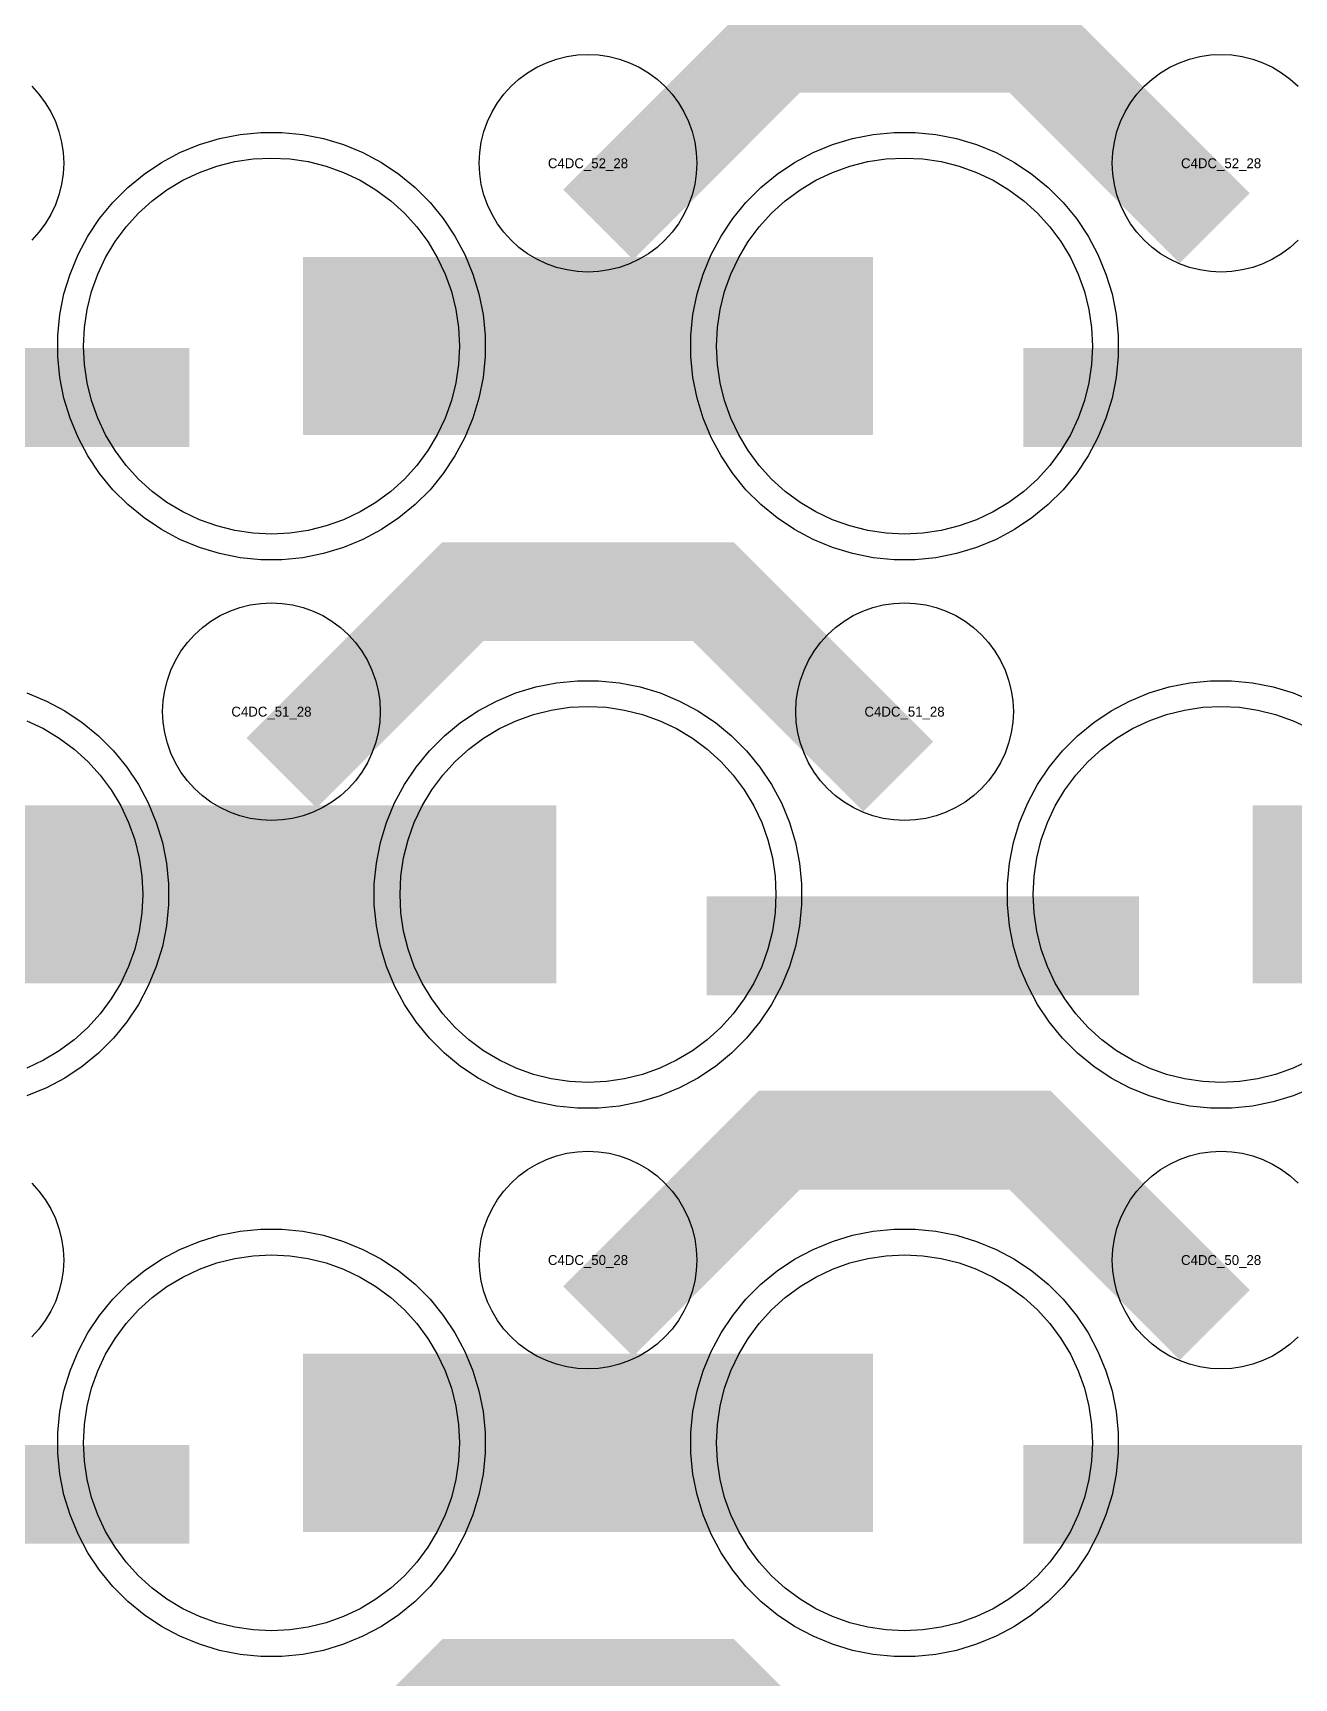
# Model space of a CAD drawing. Extents: x -11880 to 11880, y -14992 to 14992.
# Drawn here: x -3100.3 to -2781.5, y -7970.8 to -7555.1 of the extents above; entities that cross this region are included whole.
import ezdxf
from ezdxf.enums import TextEntityAlignment as Align

# ---------------------------------------------------------------- set-up
doc = ezdxf.new("R2010")
doc.units = 0
doc.header["$MEASUREMENT"] = 0
for name, color, linetype in [('GDS_775_DT_237', 138, 'CONTINUOUS'), ('RDL1_FS', 34, 'CONTINUOUS'), ('RDL_BS', 160, 'CONTINUOUS')]:
    doc.layers.add(name, color=color, linetype=linetype)

msp = doc.modelspace()

# ---------------------------------------------------------------- linework, layer by layer
at = {"layer": 'RDL1_FS'}
for points in [[(-3040, -7681.744), (-3044.657, -7681.515), (-3049.268, -7680.831), (-3053.791, -7679.699), (-3058.181, -7678.127), (-3062.395, -7676.135), (-3066.395, -7673.737), (-3070.14, -7670.959), (-3073.594, -7667.829), (-3076.724, -7664.375), (-3079.502, -7660.63), (-3081.9, -7656.63), (-3083.892, -7652.416), (-3085.464, -7648.026), (-3086.596, -7643.503), (-3087.28, -7638.892), (-3087.509, -7634.235), (-3087.28, -7629.578), (-3086.596, -7624.967), (-3085.464, -7620.444), (-3083.892, -7616.054), (-3081.9, -7611.84), (-3079.502, -7607.84), (-3076.724, -7604.095), (-3073.594, -7600.641), (-3070.14, -7597.511), (-3066.395, -7594.733), (-3062.395, -7592.335), (-3058.181, -7590.343), (-3053.791, -7588.771), (-3049.268, -7587.639), (-3044.657, -7586.955), (-3040, -7586.726), (-3035.343, -7586.955), (-3030.732, -7587.639), (-3026.209, -7588.771), (-3021.819, -7590.343), (-3017.605, -7592.335), (-3013.605, -7594.733), (-3009.86, -7597.511), (-3006.406, -7600.641), (-3003.276, -7604.095), (-3000.498, -7607.84), (-2998.1, -7611.84), (-2996.108, -7616.054), (-2994.536, -7620.444), (-2993.404, -7624.967), (-2992.72, -7629.578), (-2992.491, -7634.235), (-2992.72, -7638.892), (-2993.404, -7643.503), (-2994.536, -7648.026), (-2996.108, -7652.416), (-2998.1, -7656.63), (-3000.498, -7660.63), (-3003.276, -7664.375), (-3006.406, -7667.829), (-3009.86, -7670.959), (-3013.605, -7673.737), (-3017.605, -7676.135), (-3021.819, -7678.127), (-3026.209, -7679.699), (-3030.732, -7680.831), (-3035.343, -7681.515)], [(-2880, -7681.744), (-2884.657, -7681.515), (-2889.268, -7680.831), (-2893.791, -7679.699), (-2898.181, -7678.127), (-2902.395, -7676.135), (-2906.395, -7673.737), (-2910.14, -7670.959), (-2913.594, -7667.829), (-2916.724, -7664.375), (-2919.502, -7660.63), (-2921.9, -7656.63), (-2923.892, -7652.416), (-2925.464, -7648.026), (-2926.596, -7643.503), (-2927.28, -7638.892), (-2927.509, -7634.235), (-2927.28, -7629.578), (-2926.596, -7624.967), (-2925.464, -7620.444), (-2923.892, -7616.054), (-2921.9, -7611.84), (-2919.502, -7607.84), (-2916.724, -7604.095), (-2913.594, -7600.641), (-2910.14, -7597.511), (-2906.395, -7594.733), (-2902.395, -7592.335), (-2898.181, -7590.343), (-2893.791, -7588.771), (-2889.268, -7587.639), (-2884.657, -7586.955), (-2880, -7586.726), (-2875.343, -7586.955), (-2870.732, -7587.639), (-2866.209, -7588.771), (-2861.819, -7590.343), (-2857.605, -7592.335), (-2853.605, -7594.733), (-2849.86, -7597.511), (-2846.406, -7600.641), (-2843.276, -7604.095), (-2840.498, -7607.84), (-2838.1, -7611.84), (-2836.108, -7616.054), (-2834.536, -7620.444), (-2833.404, -7624.967), (-2832.72, -7629.578), (-2832.491, -7634.235), (-2832.72, -7638.892), (-2833.404, -7643.503), (-2834.536, -7648.026), (-2836.108, -7652.416), (-2838.1, -7656.63), (-2840.498, -7660.63), (-2843.276, -7664.375), (-2846.406, -7667.829), (-2849.86, -7670.959), (-2853.605, -7673.737), (-2857.605, -7676.135), (-2861.819, -7678.127), (-2866.209, -7679.699), (-2870.732, -7680.831), (-2875.343, -7681.515)], [(-2960, -7820.304), (-2964.657, -7820.075), (-2969.268, -7819.391), (-2973.791, -7818.259), (-2978.181, -7816.687), (-2982.395, -7814.695), (-2986.395, -7812.297), (-2990.14, -7809.519), (-2993.594, -7806.389), (-2996.724, -7802.935), (-2999.502, -7799.19), (-3001.9, -7795.19), (-3003.892, -7790.976), (-3005.464, -7786.586), (-3006.596, -7782.063), (-3007.28, -7777.452), (-3007.509, -7772.795), (-3007.28, -7768.138), (-3006.596, -7763.527), (-3005.464, -7759.004), (-3003.892, -7754.614), (-3001.9, -7750.4), (-2999.502, -7746.4), (-2996.724, -7742.655), (-2993.594, -7739.201), (-2990.14, -7736.071), (-2986.395, -7733.293), (-2982.395, -7730.895), (-2978.181, -7728.903), (-2973.791, -7727.331), (-2969.268, -7726.199), (-2964.657, -7725.515), (-2960, -7725.286), (-2955.343, -7725.515), (-2950.732, -7726.199), (-2946.209, -7727.331), (-2941.819, -7728.903), (-2937.605, -7730.895), (-2933.605, -7733.293), (-2929.86, -7736.071), (-2926.406, -7739.201), (-2923.276, -7742.655), (-2920.498, -7746.4), (-2918.1, -7750.4), (-2916.108, -7754.614), (-2914.536, -7759.004), (-2913.404, -7763.527), (-2912.72, -7768.138), (-2912.491, -7772.795), (-2912.72, -7777.452), (-2913.404, -7782.063), (-2914.536, -7786.586), (-2916.108, -7790.976), (-2918.1, -7795.19), (-2920.498, -7799.19), (-2923.276, -7802.935), (-2926.406, -7806.389), (-2929.86, -7809.519), (-2933.605, -7812.297), (-2937.605, -7814.695), (-2941.819, -7816.687), (-2946.209, -7818.259), (-2950.732, -7819.391), (-2955.343, -7820.075)], [(-3040, -7958.869), (-3044.657, -7958.64), (-3049.268, -7957.956), (-3053.791, -7956.824), (-3058.181, -7955.252), (-3062.395, -7953.26), (-3066.395, -7950.862), (-3070.14, -7948.084), (-3073.594, -7944.954), (-3076.724, -7941.5), (-3079.502, -7937.755), (-3081.9, -7933.755), (-3083.892, -7929.541), (-3085.464, -7925.151), (-3086.596, -7920.628), (-3087.28, -7916.017), (-3087.509, -7911.36), (-3087.28, -7906.703), (-3086.596, -7902.092), (-3085.464, -7897.569), (-3083.892, -7893.179), (-3081.9, -7888.965), (-3079.502, -7884.965), (-3076.724, -7881.22), (-3073.594, -7877.766), (-3070.14, -7874.636), (-3066.395, -7871.858), (-3062.395, -7869.46), (-3058.181, -7867.468), (-3053.791, -7865.896), (-3049.268, -7864.764), (-3044.657, -7864.08), (-3040, -7863.851), (-3035.343, -7864.08), (-3030.732, -7864.764), (-3026.209, -7865.896), (-3021.819, -7867.468), (-3017.605, -7869.46), (-3013.605, -7871.858), (-3009.86, -7874.636), (-3006.406, -7877.766), (-3003.276, -7881.22), (-3000.498, -7884.965), (-2998.1, -7888.965), (-2996.108, -7893.179), (-2994.536, -7897.569), (-2993.404, -7902.092), (-2992.72, -7906.703), (-2992.491, -7911.36), (-2992.72, -7916.017), (-2993.404, -7920.628), (-2994.536, -7925.151), (-2996.108, -7929.541), (-2998.1, -7933.755), (-3000.498, -7937.755), (-3003.276, -7941.5), (-3006.406, -7944.954), (-3009.86, -7948.084), (-3013.605, -7950.862), (-3017.605, -7953.26), (-3021.819, -7955.252), (-3026.209, -7956.824), (-3030.732, -7957.956), (-3035.343, -7958.64)], [(-2880, -7958.869), (-2884.657, -7958.64), (-2889.268, -7957.956), (-2893.791, -7956.824), (-2898.181, -7955.252), (-2902.395, -7953.26), (-2906.395, -7950.862), (-2910.14, -7948.084), (-2913.594, -7944.954), (-2916.724, -7941.5), (-2919.502, -7937.755), (-2921.9, -7933.755), (-2923.892, -7929.541), (-2925.464, -7925.151), (-2926.596, -7920.628), (-2927.28, -7916.017), (-2927.509, -7911.36), (-2927.28, -7906.703), (-2926.596, -7902.092), (-2925.464, -7897.569), (-2923.892, -7893.179), (-2921.9, -7888.965), (-2919.502, -7884.965), (-2916.724, -7881.22), (-2913.594, -7877.766), (-2910.14, -7874.636), (-2906.395, -7871.858), (-2902.395, -7869.46), (-2898.181, -7867.468), (-2893.791, -7865.896), (-2889.268, -7864.764), (-2884.657, -7864.08), (-2880, -7863.851), (-2875.343, -7864.08), (-2870.732, -7864.764), (-2866.209, -7865.896), (-2861.819, -7867.468), (-2857.605, -7869.46), (-2853.605, -7871.858), (-2849.86, -7874.636), (-2846.406, -7877.766), (-2843.276, -7881.22), (-2840.498, -7884.965), (-2838.1, -7888.965), (-2836.108, -7893.179), (-2834.536, -7897.569), (-2833.404, -7902.092), (-2832.72, -7906.703), (-2832.491, -7911.36), (-2832.72, -7916.017), (-2833.404, -7920.628), (-2834.536, -7925.151), (-2836.108, -7929.541), (-2838.1, -7933.755), (-2840.498, -7937.755), (-2843.276, -7941.5), (-2846.406, -7944.954), (-2849.86, -7948.084), (-2853.605, -7950.862), (-2857.605, -7953.26), (-2861.819, -7955.252), (-2866.209, -7956.824), (-2870.732, -7957.956), (-2875.343, -7958.64)]]:
    msp.add_lwpolyline(points, close=True, dxfattribs=at)
for points in [[(-3031.998, -7634.235, 45, 45, 0), (-2959.998, -7634.235, 45, 45, 0)], [(-2959.998, -7634.235, 45, 45, 0), (-2887.998, -7634.235, 45, 45, 0)], [(-3111.998, -7772.795, 45, 45, 0), (-3039.998, -7772.795, 45, 45, 0)], [(-3039.998, -7772.795, 45, 45, 0), (-2967.998, -7772.795, 45, 45, 0)], [(-2791.998, -7772.795, 45, 45, 0), (-2719.998, -7772.795, 45, 45, 0)], [(-3031.998, -7911.36, 45, 45, 0), (-2959.998, -7911.36, 45, 45, 0)], [(-2959.998, -7911.36, 45, 45, 0), (-2887.998, -7911.36, 45, 45, 0)]]:
    msp.add_lwpolyline(points, format="xyseb", dxfattribs=at)
for points in [[(-2777.605, -7814.695), (-2781.819, -7816.687), (-2786.209, -7818.259), (-2790.732, -7819.391), (-2795.343, -7820.075), (-2800, -7820.304), (-2804.657, -7820.075), (-2809.268, -7819.391), (-2813.791, -7818.259), (-2818.181, -7816.687), (-2822.395, -7814.695), (-2826.395, -7812.297), (-2830.14, -7809.519), (-2833.594, -7806.389), (-2836.724, -7802.935), (-2839.502, -7799.19), (-2841.9, -7795.19), (-2843.892, -7790.976), (-2845.464, -7786.586), (-2846.596, -7782.063), (-2847.28, -7777.452), (-2847.509, -7772.795), (-2847.28, -7768.138), (-2846.596, -7763.527), (-2845.464, -7759.004), (-2843.892, -7754.614), (-2841.9, -7750.4), (-2839.502, -7746.4), (-2836.724, -7742.655), (-2833.594, -7739.201), (-2830.14, -7736.071), (-2826.395, -7733.293), (-2822.395, -7730.895), (-2818.181, -7728.903), (-2813.791, -7727.331), (-2809.268, -7726.199), (-2804.657, -7725.515), (-2800, -7725.286), (-2795.343, -7725.515), (-2790.732, -7726.199), (-2786.209, -7727.331), (-2781.819, -7728.903), (-2777.605, -7730.895)], [(-3101.819, -7728.903), (-3097.605, -7730.895), (-3093.605, -7733.293), (-3089.86, -7736.071), (-3086.406, -7739.201), (-3083.276, -7742.655), (-3080.498, -7746.4), (-3078.1, -7750.4), (-3076.108, -7754.614), (-3074.536, -7759.004), (-3073.404, -7763.527), (-3072.72, -7768.138), (-3072.491, -7772.795), (-3072.72, -7777.452), (-3073.404, -7782.063), (-3074.536, -7786.586), (-3076.108, -7790.976), (-3078.1, -7795.19), (-3080.498, -7799.19), (-3083.276, -7802.935), (-3086.406, -7806.389), (-3089.86, -7809.519), (-3093.605, -7812.297), (-3097.605, -7814.695), (-3101.819, -7816.687)]]:
    msp.add_lwpolyline(points, dxfattribs=at)
at = {"layer": 'RDL_BS'}
for points in [[(-2957.438, -7603.549, 25, 25, 0), (-2911.623, -7557.734, 25, 25, 0), (-2878.07, -7557.734, 25, 25, 0)], [(-2801.599, -7604.448, 25, 25, 0), (-2848.313, -7557.734, 25, 25, 0), (-2878.071, -7557.734, 25, 25, 0)], [(-3169.984, -7647.248, 25, 25, 0), (-3060.719, -7647.248, 25, 25, 0)], [(-2849.984, -7647.248, 25, 25, 0), (-2740.719, -7647.248, 25, 25, 0)], [(-3037.438, -7742.109, 25, 25, 0), (-2991.623, -7696.294, 25, 25, 0), (-2958.07, -7696.294, 25, 25, 0)], [(-2881.599, -7743.008, 25, 25, 0), (-2928.313, -7696.294, 25, 25, 0), (-2958.071, -7696.294, 25, 25, 0)], [(-2929.984, -7785.808, 25, 25, 0), (-2820.719, -7785.808, 25, 25, 0)], [(-2957.438, -7880.674, 25, 25, 0), (-2911.623, -7834.859, 25, 25, 0), (-2878.07, -7834.859, 25, 25, 0)], [(-2801.599, -7881.573, 25, 25, 0), (-2848.313, -7834.859, 25, 25, 0), (-2878.071, -7834.859, 25, 25, 0)], [(-3169.984, -7924.373, 25, 25, 0), (-3060.719, -7924.373, 25, 25, 0)], [(-2849.984, -7924.373, 25, 25, 0), (-2740.719, -7924.373, 25, 25, 0)], [(-3037.438, -8019.239, 25, 25, 0), (-2991.623, -7973.424, 25, 25, 0), (-2958.07, -7973.424, 25, 25, 0)], [(-2881.599, -8020.138, 25, 25, 0), (-2928.313, -7973.424, 25, 25, 0), (-2958.071, -7973.424, 25, 25, 0)]]:
    msp.add_lwpolyline(points, format="xyseb", dxfattribs=at)
for points in [[(-2960, -7615.541), (-2962.693, -7615.409), (-2965.365, -7615.013), (-2967.984, -7614.356), (-2970.519, -7613.449), (-2972.956, -7612.297), (-2975.28, -7610.904), (-2977.443, -7609.301), (-2979.442, -7607.489), (-2981.254, -7605.49), (-2982.857, -7603.327), (-2984.25, -7601.003), (-2985.402, -7598.566), (-2986.309, -7596.031), (-2986.966, -7593.412), (-2987.362, -7590.74), (-2987.494, -7588.047), (-2987.362, -7585.354), (-2986.966, -7582.682), (-2986.309, -7580.063), (-2985.402, -7577.528), (-2984.25, -7575.091), (-2982.857, -7572.767), (-2981.254, -7570.604), (-2979.442, -7568.605), (-2977.443, -7566.793), (-2975.28, -7565.19), (-2972.956, -7563.797), (-2970.519, -7562.645), (-2967.984, -7561.738), (-2965.365, -7561.081), (-2962.693, -7560.685), (-2960, -7560.553), (-2957.307, -7560.685), (-2954.635, -7561.081), (-2952.016, -7561.738), (-2949.481, -7562.645), (-2947.044, -7563.797), (-2944.72, -7565.19), (-2942.557, -7566.793), (-2940.558, -7568.605), (-2938.746, -7570.604), (-2937.143, -7572.767), (-2935.75, -7575.091), (-2934.598, -7577.528), (-2933.691, -7580.063), (-2933.034, -7582.682), (-2932.638, -7585.354), (-2932.506, -7588.047), (-2932.638, -7590.74), (-2933.034, -7593.412), (-2933.691, -7596.031), (-2934.598, -7598.566), (-2935.75, -7601.003), (-2937.143, -7603.327), (-2938.746, -7605.49), (-2940.558, -7607.489), (-2942.557, -7609.301), (-2944.72, -7610.904), (-2947.044, -7612.297), (-2949.481, -7613.449), (-2952.016, -7614.356), (-2954.635, -7615.013), (-2957.307, -7615.409)], [(-3042.644, -7688.235), (-3047.938, -7687.718), (-3053.165, -7686.672), (-3058.205, -7685.141), (-3063.115, -7683.11), (-3067.777, -7680.618), (-3072.191, -7677.671), (-3076.292, -7674.309), (-3080.074, -7670.527), (-3083.436, -7666.426), (-3086.383, -7662.012), (-3088.875, -7657.35), (-3090.906, -7652.44), (-3092.437, -7647.4), (-3093.483, -7642.173), (-3094, -7636.879), (-3094, -7631.591), (-3093.483, -7626.297), (-3092.437, -7621.07), (-3090.906, -7616.03), (-3088.875, -7611.12), (-3086.383, -7606.458), (-3083.436, -7602.044), (-3080.074, -7597.943), (-3076.292, -7594.161), (-3072.191, -7590.799), (-3067.777, -7587.852), (-3063.115, -7585.36), (-3058.205, -7583.329), (-3053.165, -7581.798), (-3047.938, -7580.752), (-3042.644, -7580.235), (-3037.356, -7580.235), (-3032.062, -7580.752), (-3026.835, -7581.798), (-3021.795, -7583.329), (-3016.885, -7585.36), (-3012.223, -7587.852), (-3007.809, -7590.799), (-3003.708, -7594.161), (-2999.926, -7597.943), (-2996.564, -7602.044), (-2993.617, -7606.458), (-2991.125, -7611.12), (-2989.094, -7616.03), (-2987.563, -7621.07), (-2986.517, -7626.297), (-2986, -7631.591), (-2986, -7636.879), (-2986.517, -7642.173), (-2987.563, -7647.4), (-2989.094, -7652.44), (-2991.125, -7657.35), (-2993.617, -7662.012), (-2996.564, -7666.426), (-2999.926, -7670.527), (-3003.708, -7674.309), (-3007.809, -7677.671), (-3012.223, -7680.618), (-3016.885, -7683.11), (-3021.795, -7685.141), (-3026.835, -7686.672), (-3032.062, -7687.718), (-3037.356, -7688.235)], [(-2882.644, -7688.235), (-2887.938, -7687.718), (-2893.165, -7686.672), (-2898.205, -7685.141), (-2903.115, -7683.11), (-2907.777, -7680.618), (-2912.191, -7677.671), (-2916.292, -7674.309), (-2920.074, -7670.527), (-2923.436, -7666.426), (-2926.383, -7662.012), (-2928.875, -7657.35), (-2930.906, -7652.44), (-2932.437, -7647.4), (-2933.483, -7642.173), (-2934, -7636.879), (-2934, -7631.591), (-2933.483, -7626.297), (-2932.437, -7621.07), (-2930.906, -7616.03), (-2928.875, -7611.12), (-2926.383, -7606.458), (-2923.436, -7602.044), (-2920.074, -7597.943), (-2916.292, -7594.161), (-2912.191, -7590.799), (-2907.777, -7587.852), (-2903.115, -7585.36), (-2898.205, -7583.329), (-2893.165, -7581.798), (-2887.938, -7580.752), (-2882.644, -7580.235), (-2877.356, -7580.235), (-2872.062, -7580.752), (-2866.835, -7581.798), (-2861.795, -7583.329), (-2856.885, -7585.36), (-2852.223, -7587.852), (-2847.809, -7590.799), (-2843.708, -7594.161), (-2839.926, -7597.943), (-2836.564, -7602.044), (-2833.617, -7606.458), (-2831.125, -7611.12), (-2829.094, -7616.03), (-2827.563, -7621.07), (-2826.517, -7626.297), (-2826, -7631.591), (-2826, -7636.879), (-2826.517, -7642.173), (-2827.563, -7647.4), (-2829.094, -7652.44), (-2831.125, -7657.35), (-2833.617, -7662.012), (-2836.564, -7666.426), (-2839.926, -7670.527), (-2843.708, -7674.309), (-2847.809, -7677.671), (-2852.223, -7680.618), (-2856.885, -7683.11), (-2861.795, -7685.141), (-2866.835, -7686.672), (-2872.062, -7687.718), (-2877.356, -7688.235)], [(-3040, -7754.101), (-3042.693, -7753.969), (-3045.365, -7753.573), (-3047.984, -7752.916), (-3050.519, -7752.009), (-3052.956, -7750.857), (-3055.28, -7749.464), (-3057.443, -7747.861), (-3059.442, -7746.049), (-3061.254, -7744.05), (-3062.857, -7741.887), (-3064.25, -7739.563), (-3065.402, -7737.126), (-3066.309, -7734.591), (-3066.966, -7731.972), (-3067.362, -7729.3), (-3067.494, -7726.607), (-3067.362, -7723.914), (-3066.966, -7721.242), (-3066.309, -7718.623), (-3065.402, -7716.088), (-3064.25, -7713.651), (-3062.857, -7711.327), (-3061.254, -7709.164), (-3059.442, -7707.165), (-3057.443, -7705.353), (-3055.28, -7703.75), (-3052.956, -7702.357), (-3050.519, -7701.205), (-3047.984, -7700.298), (-3045.365, -7699.641), (-3042.693, -7699.245), (-3040, -7699.113), (-3037.307, -7699.245), (-3034.635, -7699.641), (-3032.016, -7700.298), (-3029.481, -7701.205), (-3027.044, -7702.357), (-3024.72, -7703.75), (-3022.557, -7705.353), (-3020.558, -7707.165), (-3018.746, -7709.164), (-3017.143, -7711.327), (-3015.75, -7713.651), (-3014.598, -7716.088), (-3013.691, -7718.623), (-3013.034, -7721.242), (-3012.638, -7723.914), (-3012.506, -7726.607), (-3012.638, -7729.3), (-3013.034, -7731.972), (-3013.691, -7734.591), (-3014.598, -7737.126), (-3015.75, -7739.563), (-3017.143, -7741.887), (-3018.746, -7744.05), (-3020.558, -7746.049), (-3022.557, -7747.861), (-3024.72, -7749.464), (-3027.044, -7750.857), (-3029.481, -7752.009), (-3032.016, -7752.916), (-3034.635, -7753.573), (-3037.307, -7753.969)], [(-2880, -7754.101), (-2882.693, -7753.969), (-2885.365, -7753.573), (-2887.984, -7752.916), (-2890.519, -7752.009), (-2892.956, -7750.857), (-2895.28, -7749.464), (-2897.443, -7747.861), (-2899.442, -7746.049), (-2901.254, -7744.05), (-2902.857, -7741.887), (-2904.25, -7739.563), (-2905.402, -7737.126), (-2906.309, -7734.591), (-2906.966, -7731.972), (-2907.362, -7729.3), (-2907.494, -7726.607), (-2907.362, -7723.914), (-2906.966, -7721.242), (-2906.309, -7718.623), (-2905.402, -7716.088), (-2904.25, -7713.651), (-2902.857, -7711.327), (-2901.254, -7709.164), (-2899.442, -7707.165), (-2897.443, -7705.353), (-2895.28, -7703.75), (-2892.956, -7702.357), (-2890.519, -7701.205), (-2887.984, -7700.298), (-2885.365, -7699.641), (-2882.693, -7699.245), (-2880, -7699.113), (-2877.307, -7699.245), (-2874.635, -7699.641), (-2872.016, -7700.298), (-2869.481, -7701.205), (-2867.044, -7702.357), (-2864.72, -7703.75), (-2862.557, -7705.353), (-2860.558, -7707.165), (-2858.746, -7709.164), (-2857.143, -7711.327), (-2855.75, -7713.651), (-2854.598, -7716.088), (-2853.691, -7718.623), (-2853.034, -7721.242), (-2852.638, -7723.914), (-2852.506, -7726.607), (-2852.638, -7729.3), (-2853.034, -7731.972), (-2853.691, -7734.591), (-2854.598, -7737.126), (-2855.75, -7739.563), (-2857.143, -7741.887), (-2858.746, -7744.05), (-2860.558, -7746.049), (-2862.557, -7747.861), (-2864.72, -7749.464), (-2867.044, -7750.857), (-2869.481, -7752.009), (-2872.016, -7752.916), (-2874.635, -7753.573), (-2877.307, -7753.969)], [(-2962.644, -7826.795), (-2967.938, -7826.278), (-2973.165, -7825.232), (-2978.205, -7823.701), (-2983.115, -7821.67), (-2987.777, -7819.178), (-2992.191, -7816.231), (-2996.292, -7812.869), (-3000.074, -7809.087), (-3003.436, -7804.986), (-3006.383, -7800.572), (-3008.875, -7795.91), (-3010.906, -7791), (-3012.437, -7785.96), (-3013.483, -7780.733), (-3014, -7775.439), (-3014, -7770.151), (-3013.483, -7764.857), (-3012.437, -7759.63), (-3010.906, -7754.59), (-3008.875, -7749.68), (-3006.383, -7745.018), (-3003.436, -7740.604), (-3000.074, -7736.503), (-2996.292, -7732.721), (-2992.191, -7729.359), (-2987.777, -7726.412), (-2983.115, -7723.92), (-2978.205, -7721.889), (-2973.165, -7720.358), (-2967.938, -7719.312), (-2962.644, -7718.795), (-2957.356, -7718.795), (-2952.062, -7719.312), (-2946.835, -7720.358), (-2941.795, -7721.889), (-2936.885, -7723.92), (-2932.223, -7726.412), (-2927.809, -7729.359), (-2923.708, -7732.721), (-2919.926, -7736.503), (-2916.564, -7740.604), (-2913.617, -7745.018), (-2911.125, -7749.68), (-2909.094, -7754.59), (-2907.563, -7759.63), (-2906.517, -7764.857), (-2906, -7770.151), (-2906, -7775.439), (-2906.517, -7780.733), (-2907.563, -7785.96), (-2909.094, -7791), (-2911.125, -7795.91), (-2913.617, -7800.572), (-2916.564, -7804.986), (-2919.926, -7809.087), (-2923.708, -7812.869), (-2927.809, -7816.231), (-2932.223, -7819.178), (-2936.885, -7821.67), (-2941.795, -7823.701), (-2946.835, -7825.232), (-2952.062, -7826.278), (-2957.356, -7826.795)], [(-2960, -7892.666), (-2962.693, -7892.534), (-2965.365, -7892.138), (-2967.984, -7891.481), (-2970.519, -7890.574), (-2972.956, -7889.422), (-2975.28, -7888.029), (-2977.443, -7886.426), (-2979.442, -7884.614), (-2981.254, -7882.615), (-2982.857, -7880.452), (-2984.25, -7878.128), (-2985.402, -7875.691), (-2986.309, -7873.156), (-2986.966, -7870.537), (-2987.362, -7867.865), (-2987.494, -7865.172), (-2987.362, -7862.479), (-2986.966, -7859.807), (-2986.309, -7857.188), (-2985.402, -7854.653), (-2984.25, -7852.216), (-2982.857, -7849.892), (-2981.254, -7847.729), (-2979.442, -7845.73), (-2977.443, -7843.918), (-2975.28, -7842.315), (-2972.956, -7840.922), (-2970.519, -7839.77), (-2967.984, -7838.863), (-2965.365, -7838.206), (-2962.693, -7837.81), (-2960, -7837.678), (-2957.307, -7837.81), (-2954.635, -7838.206), (-2952.016, -7838.863), (-2949.481, -7839.77), (-2947.044, -7840.922), (-2944.72, -7842.315), (-2942.557, -7843.918), (-2940.558, -7845.73), (-2938.746, -7847.729), (-2937.143, -7849.892), (-2935.75, -7852.216), (-2934.598, -7854.653), (-2933.691, -7857.188), (-2933.034, -7859.807), (-2932.638, -7862.479), (-2932.506, -7865.172), (-2932.638, -7867.865), (-2933.034, -7870.537), (-2933.691, -7873.156), (-2934.598, -7875.691), (-2935.75, -7878.128), (-2937.143, -7880.452), (-2938.746, -7882.615), (-2940.558, -7884.614), (-2942.557, -7886.426), (-2944.72, -7888.029), (-2947.044, -7889.422), (-2949.481, -7890.574), (-2952.016, -7891.481), (-2954.635, -7892.138), (-2957.307, -7892.534)], [(-3042.644, -7965.36), (-3047.938, -7964.843), (-3053.165, -7963.797), (-3058.205, -7962.266), (-3063.115, -7960.235), (-3067.777, -7957.743), (-3072.191, -7954.796), (-3076.292, -7951.434), (-3080.074, -7947.652), (-3083.436, -7943.551), (-3086.383, -7939.137), (-3088.875, -7934.475), (-3090.906, -7929.565), (-3092.437, -7924.525), (-3093.483, -7919.298), (-3094, -7914.004), (-3094, -7908.716), (-3093.483, -7903.422), (-3092.437, -7898.195), (-3090.906, -7893.155), (-3088.875, -7888.245), (-3086.383, -7883.583), (-3083.436, -7879.169), (-3080.074, -7875.068), (-3076.292, -7871.286), (-3072.191, -7867.924), (-3067.777, -7864.977), (-3063.115, -7862.485), (-3058.205, -7860.454), (-3053.165, -7858.923), (-3047.938, -7857.877), (-3042.644, -7857.36), (-3037.356, -7857.36), (-3032.062, -7857.877), (-3026.835, -7858.923), (-3021.795, -7860.454), (-3016.885, -7862.485), (-3012.223, -7864.977), (-3007.809, -7867.924), (-3003.708, -7871.286), (-2999.926, -7875.068), (-2996.564, -7879.169), (-2993.617, -7883.583), (-2991.125, -7888.245), (-2989.094, -7893.155), (-2987.563, -7898.195), (-2986.517, -7903.422), (-2986, -7908.716), (-2986, -7914.004), (-2986.517, -7919.298), (-2987.563, -7924.525), (-2989.094, -7929.565), (-2991.125, -7934.475), (-2993.617, -7939.137), (-2996.564, -7943.551), (-2999.926, -7947.652), (-3003.708, -7951.434), (-3007.809, -7954.796), (-3012.223, -7957.743), (-3016.885, -7960.235), (-3021.795, -7962.266), (-3026.835, -7963.797), (-3032.062, -7964.843), (-3037.356, -7965.36)], [(-2882.644, -7965.36), (-2887.938, -7964.843), (-2893.165, -7963.797), (-2898.205, -7962.266), (-2903.115, -7960.235), (-2907.777, -7957.743), (-2912.191, -7954.796), (-2916.292, -7951.434), (-2920.074, -7947.652), (-2923.436, -7943.551), (-2926.383, -7939.137), (-2928.875, -7934.475), (-2930.906, -7929.565), (-2932.437, -7924.525), (-2933.483, -7919.298), (-2934, -7914.004), (-2934, -7908.716), (-2933.483, -7903.422), (-2932.437, -7898.195), (-2930.906, -7893.155), (-2928.875, -7888.245), (-2926.383, -7883.583), (-2923.436, -7879.169), (-2920.074, -7875.068), (-2916.292, -7871.286), (-2912.191, -7867.924), (-2907.777, -7864.977), (-2903.115, -7862.485), (-2898.205, -7860.454), (-2893.165, -7858.923), (-2887.938, -7857.877), (-2882.644, -7857.36), (-2877.356, -7857.36), (-2872.062, -7857.877), (-2866.835, -7858.923), (-2861.795, -7860.454), (-2856.885, -7862.485), (-2852.223, -7864.977), (-2847.809, -7867.924), (-2843.708, -7871.286), (-2839.926, -7875.068), (-2836.564, -7879.169), (-2833.617, -7883.583), (-2831.125, -7888.245), (-2829.094, -7893.155), (-2827.563, -7898.195), (-2826.517, -7903.422), (-2826, -7908.716), (-2826, -7914.004), (-2826.517, -7919.298), (-2827.563, -7924.525), (-2829.094, -7929.565), (-2831.125, -7934.475), (-2833.617, -7939.137), (-2836.564, -7943.551), (-2839.926, -7947.652), (-2843.708, -7951.434), (-2847.809, -7954.796), (-2852.223, -7957.743), (-2856.885, -7960.235), (-2861.795, -7962.266), (-2866.835, -7963.797), (-2872.062, -7964.843), (-2877.356, -7965.36)]]:
    msp.add_lwpolyline(points, close=True, dxfattribs=at)
for points in [[(-2780.558, -7607.489), (-2782.557, -7609.301), (-2784.72, -7610.904), (-2787.044, -7612.297), (-2789.481, -7613.449), (-2792.016, -7614.356), (-2794.635, -7615.013), (-2797.307, -7615.409), (-2800, -7615.541), (-2802.693, -7615.409), (-2805.365, -7615.013), (-2807.984, -7614.356), (-2810.519, -7613.449), (-2812.956, -7612.297), (-2815.28, -7610.904), (-2817.443, -7609.301), (-2819.442, -7607.489), (-2821.254, -7605.49), (-2822.857, -7603.327), (-2824.25, -7601.003), (-2825.402, -7598.566), (-2826.309, -7596.031), (-2826.966, -7593.412), (-2827.362, -7590.74), (-2827.494, -7588.047), (-2827.362, -7585.354), (-2826.966, -7582.682), (-2826.309, -7580.063), (-2825.402, -7577.528), (-2824.25, -7575.091), (-2822.857, -7572.767), (-2821.254, -7570.604), (-2819.442, -7568.605), (-2817.443, -7566.793), (-2815.28, -7565.19), (-2812.956, -7563.797), (-2810.519, -7562.645), (-2807.984, -7561.738), (-2805.365, -7561.081), (-2802.693, -7560.685), (-2800, -7560.553), (-2797.307, -7560.685), (-2794.635, -7561.081), (-2792.016, -7561.738), (-2789.481, -7562.645), (-2787.044, -7563.797), (-2784.72, -7565.19), (-2782.557, -7566.793), (-2780.558, -7568.605)], [(-3100.558, -7568.605), (-3098.746, -7570.604), (-3097.143, -7572.767), (-3095.75, -7575.091), (-3094.598, -7577.528), (-3093.691, -7580.063), (-3093.034, -7582.682), (-3092.638, -7585.354), (-3092.506, -7588.047), (-3092.638, -7590.74), (-3093.034, -7593.412), (-3093.691, -7596.031), (-3094.598, -7598.566), (-3095.75, -7601.003), (-3097.143, -7603.327), (-3098.746, -7605.49), (-3100.558, -7607.489)], [(-2776.885, -7821.67), (-2781.795, -7823.701), (-2786.835, -7825.232), (-2792.062, -7826.278), (-2797.356, -7826.795), (-2802.644, -7826.795), (-2807.938, -7826.278), (-2813.165, -7825.232), (-2818.205, -7823.701), (-2823.115, -7821.67), (-2827.777, -7819.178), (-2832.191, -7816.231), (-2836.292, -7812.869), (-2840.074, -7809.087), (-2843.436, -7804.986), (-2846.383, -7800.572), (-2848.875, -7795.91), (-2850.906, -7791), (-2852.437, -7785.96), (-2853.483, -7780.733), (-2854, -7775.439), (-2854, -7770.151), (-2853.483, -7764.857), (-2852.437, -7759.63), (-2850.906, -7754.59), (-2848.875, -7749.68), (-2846.383, -7745.018), (-2843.436, -7740.604), (-2840.074, -7736.503), (-2836.292, -7732.721), (-2832.191, -7729.359), (-2827.777, -7726.412), (-2823.115, -7723.92), (-2818.205, -7721.889), (-2813.165, -7720.358), (-2807.938, -7719.312), (-2802.644, -7718.795), (-2797.356, -7718.795), (-2792.062, -7719.312), (-2786.835, -7720.358), (-2781.795, -7721.889), (-2776.885, -7723.92)], [(-3101.795, -7721.889), (-3096.885, -7723.92), (-3092.223, -7726.412), (-3087.809, -7729.359), (-3083.708, -7732.721), (-3079.926, -7736.503), (-3076.564, -7740.604), (-3073.617, -7745.018), (-3071.125, -7749.68), (-3069.094, -7754.59), (-3067.563, -7759.63), (-3066.517, -7764.857), (-3066, -7770.151), (-3066, -7775.439), (-3066.517, -7780.733), (-3067.563, -7785.96), (-3069.094, -7791), (-3071.125, -7795.91), (-3073.617, -7800.572), (-3076.564, -7804.986), (-3079.926, -7809.087), (-3083.708, -7812.869), (-3087.809, -7816.231), (-3092.223, -7819.178), (-3096.885, -7821.67), (-3101.795, -7823.701)], [(-2780.558, -7884.614), (-2782.557, -7886.426), (-2784.72, -7888.029), (-2787.044, -7889.422), (-2789.481, -7890.574), (-2792.016, -7891.481), (-2794.635, -7892.138), (-2797.307, -7892.534), (-2800, -7892.666), (-2802.693, -7892.534), (-2805.365, -7892.138), (-2807.984, -7891.481), (-2810.519, -7890.574), (-2812.956, -7889.422), (-2815.28, -7888.029), (-2817.443, -7886.426), (-2819.442, -7884.614), (-2821.254, -7882.615), (-2822.857, -7880.452), (-2824.25, -7878.128), (-2825.402, -7875.691), (-2826.309, -7873.156), (-2826.966, -7870.537), (-2827.362, -7867.865), (-2827.494, -7865.172), (-2827.362, -7862.479), (-2826.966, -7859.807), (-2826.309, -7857.188), (-2825.402, -7854.653), (-2824.25, -7852.216), (-2822.857, -7849.892), (-2821.254, -7847.729), (-2819.442, -7845.73), (-2817.443, -7843.918), (-2815.28, -7842.315), (-2812.956, -7840.922), (-2810.519, -7839.77), (-2807.984, -7838.863), (-2805.365, -7838.206), (-2802.693, -7837.81), (-2800, -7837.678), (-2797.307, -7837.81), (-2794.635, -7838.206), (-2792.016, -7838.863), (-2789.481, -7839.77), (-2787.044, -7840.922), (-2784.72, -7842.315), (-2782.557, -7843.918), (-2780.558, -7845.73)], [(-3100.558, -7845.73), (-3098.746, -7847.729), (-3097.143, -7849.892), (-3095.75, -7852.216), (-3094.598, -7854.653), (-3093.691, -7857.188), (-3093.034, -7859.807), (-3092.638, -7862.479), (-3092.506, -7865.172), (-3092.638, -7867.865), (-3093.034, -7870.537), (-3093.691, -7873.156), (-3094.598, -7875.691), (-3095.75, -7878.128), (-3097.143, -7880.452), (-3098.746, -7882.615), (-3100.558, -7884.614)]]:
    msp.add_lwpolyline(points, dxfattribs=at)

# ---------------------------------------------------------------- texts
at = {"layer": 'GDS_775_DT_237'}
for s, p in [('C4DC_52_28', (-2960, -7588.047)), ('C4DC_52_28', (-2960, -7588.047)), ('C4DC_52_28', (-2800, -7588.047)), ('C4DC_52_28', (-2800, -7588.047)), ('C4DC_51_28', (-3040, -7726.607)), ('C4DC_51_28', (-3040, -7726.607)), ('C4DC_51_28', (-2880, -7726.607)), ('C4DC_51_28', (-2880, -7726.607)), ('C4DC_50_28', (-2960, -7865.172)), ('C4DC_50_28', (-2960, -7865.172)), ('C4DC_50_28', (-2800, -7865.172)), ('C4DC_50_28', (-2800, -7865.172))]:
    msp.add_text(s, height=2.5, dxfattribs=at).set_placement(p, align=Align.MIDDLE_CENTER)

doc.saveas('drawing.dxf')
